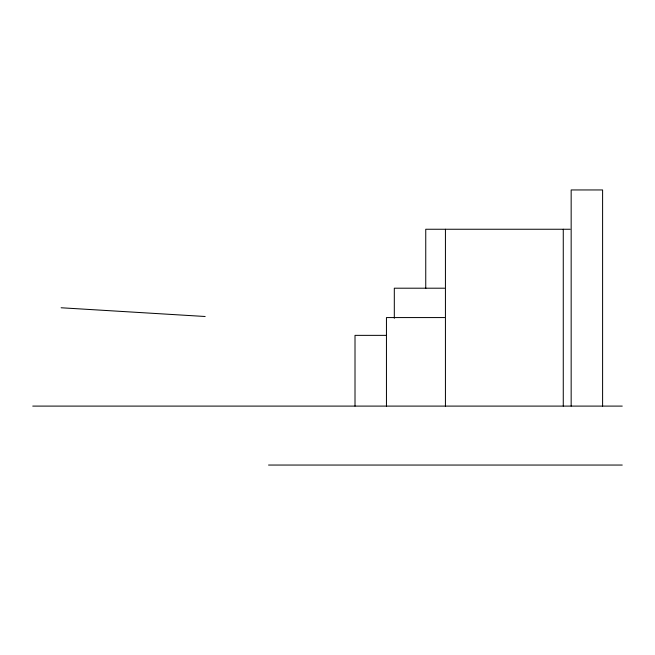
<?xml version="1.0" encoding="UTF-8"?>
<svg xmlns="http://www.w3.org/2000/svg" width="655" height="655" viewBox="0 0 655 655"><rect width="100%" height="100%" fill="white"/><g stroke="black" fill="none" stroke-linecap="round" stroke-linejoin="round"><path stroke-width="0.98" d="M570.137 229.25L425.75 229.25L425.75 288.544M444.589 288.2L394.31 288.2L394.31 318.305M444.581 317.569L386.45 317.569L386.45 406.1M386.45 335.36L355.01 335.36L355.01 406.1M32.75 406.1L622.25 406.1M268.55 465.05L622.25 465.05M61.128 307.768L205.162 316.496M602.6 406.1L602.6 189.95L571.16 189.95L571.16 406.1M563.267 229.25L563.267 406.1M445.433 229.25L445.433 406.1"/></g></svg>
